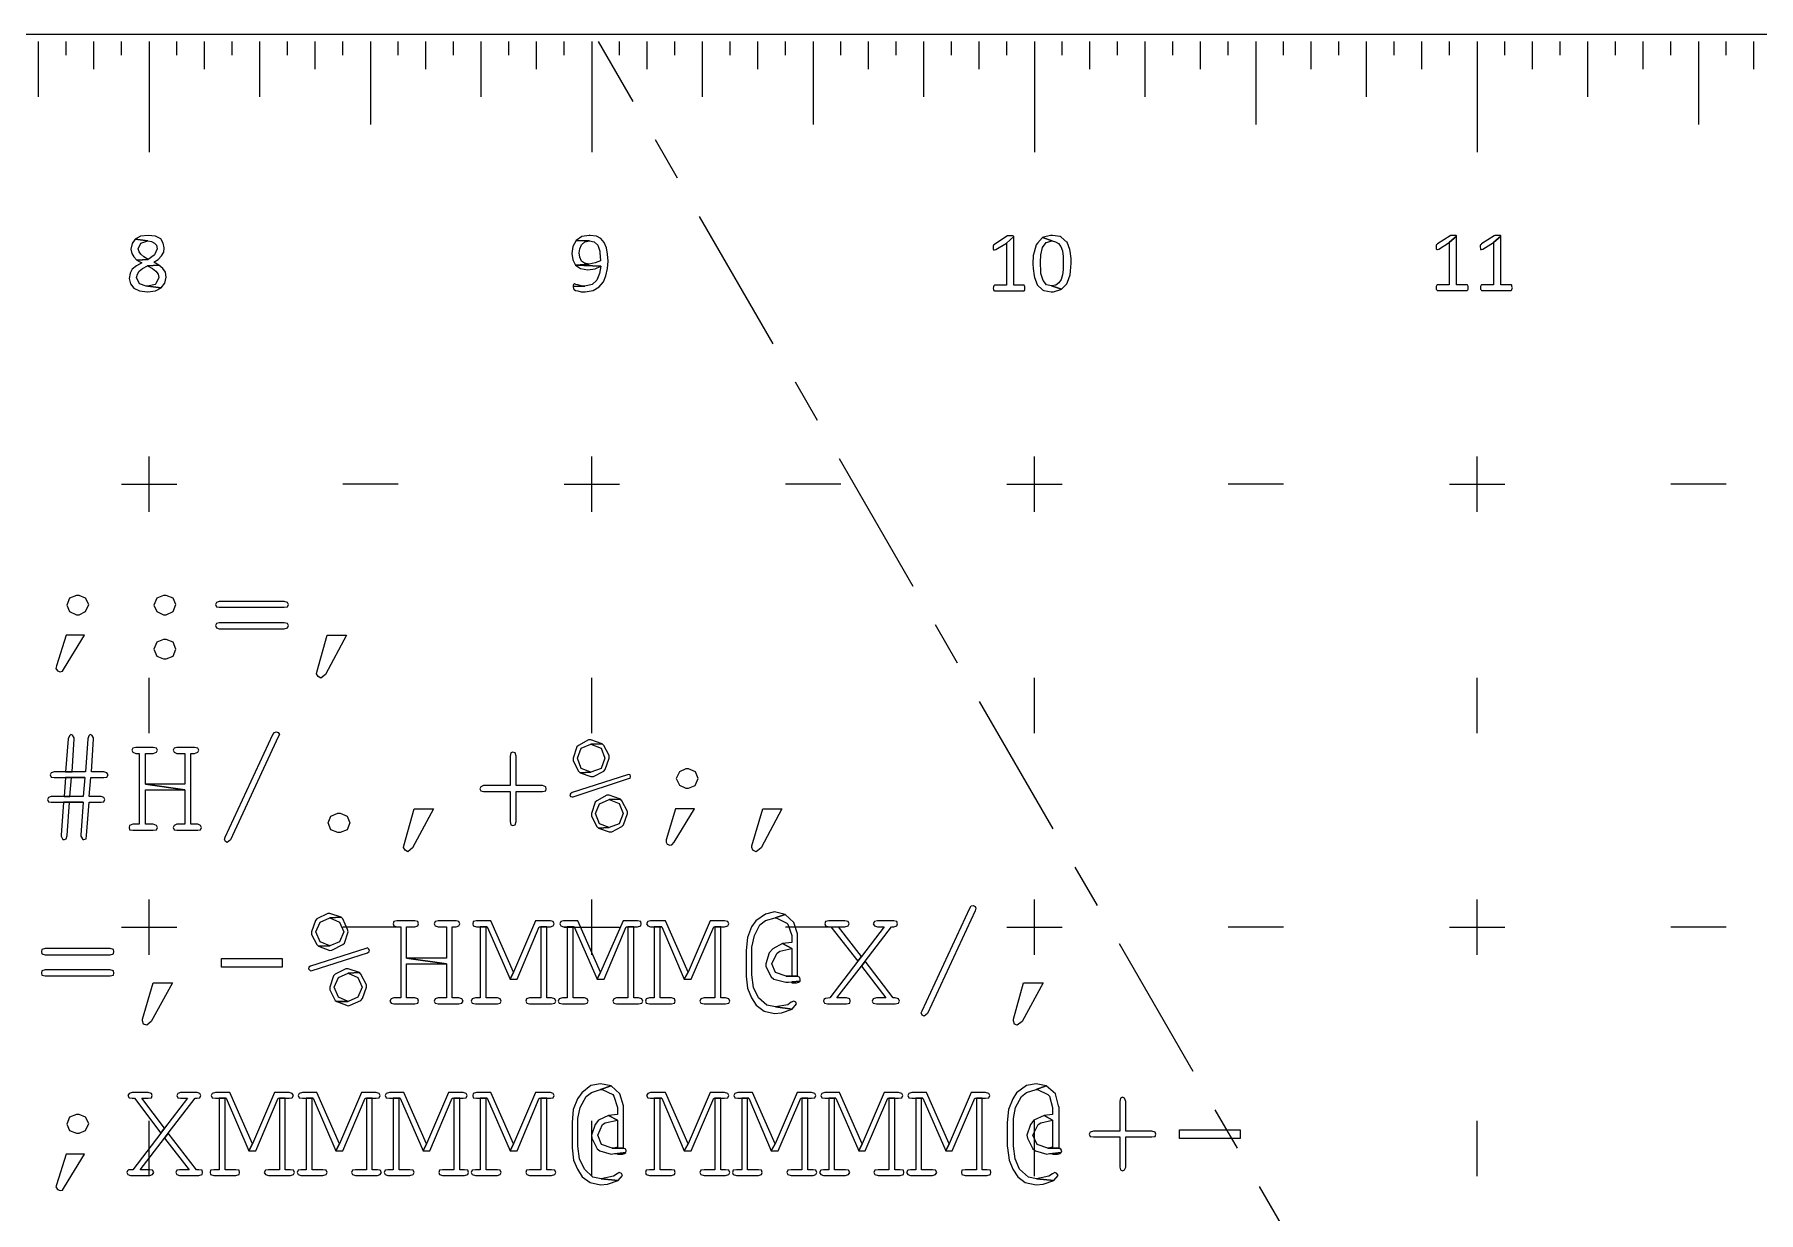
# Model space of a CAD drawing. Header units: inches. Extents: x -51 to 152, y -16 to 48.
# Drawn here: x -43.52 to -39.626, y -4.554 to -1.893 of the extents above; entities that cross this region are included whole.
import ezdxf

# ---------------------------------------------------------------- set-up
doc = ezdxf.new("R2010")
doc.units = ezdxf.units.IN
doc.header["$MEASUREMENT"] = 0
doc.linetypes.add('ACAD_ISO10W100', pattern=[18, 12, -3, 0, -3])
doc.layers.add('NOPLOT', color=40, linetype='Continuous', lineweight=5)

# ---------------------------------------------------------------- blocks, each defined once
blk = doc.blocks.new('inch')
at = {"color": 0}
for p, q in [((0.0625, -0.03125), (0.0625, 0)), ((0.125, -0.0625), (0.125, 0)), ((0.1875, -0.03125), (0.1875, 0))]:
    blk.add_line(p, q, dxfattribs=at)
blk = doc.blocks.new('inchinch')
at = {"color": 0}
for p, q in [((0.25, -0.125), (0.25, 0)), ((0.5, 0), (0.5, -0.1875)), ((0.75, -0.125), (0.75, 0)), ((1, 0), (1, -0.25))]:
    blk.add_line(p, q, dxfattribs=at)
for p in [(0, 0), (0.5, 0)]:
    blk.add_blockref('inch', p, dxfattribs=at)
at = {"color": 0, "xscale": -1}
for p in [(0.5, 0), (1, 0)]:
    blk.add_blockref('inch', p, dxfattribs=at)
blk = doc.blocks.new('PlusMinus')
at = {"color": 0}
for p, q in [((0, -0.0625), (0, 0.0625)), ((-0.0625, 0), (0.0625, 0)), ((0.5625, 0), (0.4375, 0)), ((0, -0.5625), (0, -0.4375))]:
    blk.add_line(p, q, dxfattribs=at)
blk = doc.blocks.new('logogog')
at = {"color": 1, "lineweight": 0}
for points in [[(0.5962, 3.6161), (0.5902, 3.6161), (0.5744, 3.6101), (0.5683, 3.5943), (0.5744, 3.5797), (0.5902, 3.5725), (0.5962, 3.5725), (0.6108, 3.5797), (0.6181, 3.5955), (0.6108, 3.6101)], [(0.7928, 3.6161), (0.7867, 3.6161), (0.7721, 3.6101), (0.7649, 3.5943), (0.7721, 3.5797), (0.7867, 3.5725), (0.7928, 3.5725), (0.8085, 3.5797), (0.8146, 3.5955), (0.8085, 3.6101)], [(1.0596, 3.6028), (0.9128, 3.6028), (0.9068, 3.6004), (0.9044, 3.5955), (0.9068, 3.5907), (0.9128, 3.5894), (1.0596, 3.5894), (1.0669, 3.5907), (1.0693, 3.5955), (1.0669, 3.6004)], [(1.0596, 3.5543), (0.9128, 3.5543), (0.9068, 3.553), (0.9044, 3.5482), (0.9068, 3.5433), (0.9128, 3.5409), (1.0596, 3.5409), (1.0669, 3.5433), (1.0693, 3.5482), (1.0669, 3.553)], [(0.6084, 3.5264), (0.5671, 3.5264), (0.5453, 3.4572), (0.5441, 3.4512), (0.5477, 3.4463), (0.5538, 3.4439), (0.5586, 3.4451), (0.5635, 3.4524)], [(0.7928, 3.5167), (0.7867, 3.5167), (0.7721, 3.5106), (0.7649, 3.4948), (0.7721, 3.4791), (0.7867, 3.473), (0.7928, 3.473), (0.8085, 3.4791), (0.8146, 3.4948), (0.8085, 3.5106)], [(1.1567, 3.5264), (1.2003, 3.5264), (1.153, 3.4378), (1.1421, 3.4293), (1.1421, 3.4293), (1.1361, 3.433), (1.1361, 3.433), (1.1324, 3.439), (1.1324, 3.439), (1.1336, 3.4427), (1.1336, 3.4427), (1.1567, 3.5264)], [(0.6217, 3.3019), (0.6181, 3.2995), (0.6157, 3.2922), (0.6108, 3.2182), (0.5805, 3.2182), (0.5659, 3.2182), (0.5404, 3.2182), (0.5332, 3.2158), (0.5307, 3.211), (0.5332, 3.2061), (0.5404, 3.2049), (0.5659, 3.2049), (0.6096, 3.2049), (0.6059, 3.1624), (0.5756, 3.1624), (0.5623, 3.1624), (0.5332, 3.1624), (0.5271, 3.16), (0.5247, 3.1552), (0.5271, 3.1503), (0.5332, 3.1491), (0.5611, 3.1491), (0.6059, 3.1491), (0.5999, 3.0751), (0.5999, 3.0727), (0.6047, 3.0654), (0.6072, 3.0654), (0.612, 3.0666), (0.6132, 3.0739), (0.6193, 3.1491), (0.646, 3.1491), (0.652, 3.1503), (0.6545, 3.1552), (0.652, 3.16), (0.646, 3.1624), (0.6193, 3.1624), (0.6229, 3.2049), (0.652, 3.2049), (0.6593, 3.2061), (0.6617, 3.211), (0.6593, 3.2158), (0.652, 3.2182), (0.6241, 3.2182), (0.629, 3.2922), (0.629, 3.2947), (0.6254, 3.3007)], [(0.578, 3.3019), (0.5744, 3.2995), (0.572, 3.2922), (0.5659, 3.2182), (0.5805, 3.2182), (0.5853, 3.2922), (0.5853, 3.2947), (0.5817, 3.3007)], [(0.7636, 3.2728), (0.7248, 3.2728), (0.7175, 3.2716), (0.7151, 3.2668), (0.7175, 3.2619), (0.7248, 3.2595), (0.7321, 3.2595), (0.7321, 3.0994), (0.7175, 3.0994), (0.7103, 3.0969), (0.7091, 3.0921), (0.7103, 3.0872), (0.7175, 3.086), (0.7636, 3.086), (0.7709, 3.0872), (0.7733, 3.0921), (0.7709, 3.0969), (0.7636, 3.0994), (0.7467, 3.0994), (0.7467, 3.177), (0.8352, 3.177), (0.7467, 3.1903), (0.7467, 3.2595), (0.7636, 3.2595), (0.7709, 3.2619), (0.7733, 3.2668), (0.7709, 3.2716)], [(0.857, 3.2728), (0.817, 3.2728), (0.811, 3.2716), (0.8085, 3.2668), (0.811, 3.2619), (0.817, 3.2595), (0.8352, 3.2595), (0.8352, 3.1903), (0.7467, 3.1903), (0.8352, 3.177), (0.8352, 3.0994), (0.817, 3.0994), (0.811, 3.0969), (0.8085, 3.0921), (0.811, 3.0872), (0.817, 3.086), (0.8643, 3.086), (0.8704, 3.0872), (0.8728, 3.0921), (0.8704, 3.0969), (0.8643, 3.0994), (0.8486, 3.0994), (0.8486, 3.2595), (0.857, 3.2595), (0.8643, 3.2619), (0.8668, 3.2668), (0.8643, 3.2716)], [(1.0463, 3.2971), (0.9383, 3.0642), (0.931, 3.0581), (0.931, 3.0581), (0.9274, 3.0605), (0.9274, 3.0605), (0.925, 3.0654), (0.925, 3.0654), (0.9262, 3.0703), (0.9262, 3.0703), (1.0342, 3.3019), (1.0378, 3.3068), (1.0378, 3.3068), (1.0414, 3.308), (1.0414, 3.308), (1.0463, 3.3068), (1.0463, 3.3068), (1.0487, 3.3019), (1.0487, 3.3019), (1.0463, 3.2971), (1.0463, 3.2971), (1.0463, 3.2971)], [(1.7523, 3.2898), (1.7474, 3.2898), (1.7244, 3.2777), (1.7207, 3.274), (1.7123, 3.2486), (1.7123, 3.2425), (1.7244, 3.2195), (1.728, 3.2158), (1.7523, 3.217), (1.7305, 3.2255), (1.722, 3.2486), (1.7305, 3.2716), (1.7523, 3.2801), (1.7778, 3.2813)], [(1.7778, 3.2813), (1.7523, 3.2801), (1.7753, 3.2716), (1.7838, 3.2486), (1.7753, 3.2255), (1.7523, 3.217), (1.728, 3.2158), (1.7523, 3.2073), (1.7584, 3.2073), (1.7814, 3.2195), (1.785, 3.2231), (1.7935, 3.2486), (1.7935, 3.2546), (1.7814, 3.2777)], [(1.5764, 3.2619), (1.5715, 3.2607), (1.5703, 3.2534), (1.5703, 3.1867), (1.5097, 3.1867), (1.5036, 3.1843), (1.5012, 3.1794), (1.5036, 3.1746), (1.5097, 3.1734), (1.5703, 3.1734), (1.5703, 3.1054), (1.5715, 3.0982), (1.5764, 3.0969), (1.5812, 3.0982), (1.5837, 3.1054), (1.5837, 3.1734), (1.6431, 3.1734), (1.6504, 3.1746), (1.6516, 3.1794), (1.6504, 3.1843), (1.6431, 3.1867), (1.5837, 3.1867), (1.5837, 3.2534), (1.5812, 3.2607)], [(0.5659, 3.2049), (0.5623, 3.1624), (0.5756, 3.1624), (0.5793, 3.2049), (0.6096, 3.2049)], [(1.8372, 3.2122), (1.8348, 3.211), (1.7098, 3.1709), (1.7062, 3.1685), (1.705, 3.1661), (1.7062, 3.1624), (1.7098, 3.1612), (1.7123, 3.1612), (1.8372, 3.2025), (1.8408, 3.2037), (1.8421, 3.2073), (1.8408, 3.211)], [(1.9731, 3.2243), (1.967, 3.2243), (1.9524, 3.2182), (1.9452, 3.2025), (1.9524, 3.1879), (1.967, 3.1806), (1.9731, 3.1806), (1.9876, 3.1867), (1.9949, 3.2025), (1.9888, 3.2182)], [(1.7935, 3.1649), (1.7887, 3.1649), (1.7656, 3.1527), (1.762, 3.1491), (1.7535, 3.1236), (1.7535, 3.1176), (1.7656, 3.0945), (1.7693, 3.0909), (1.7935, 3.0921), (1.7717, 3.1006), (1.7632, 3.1236), (1.7717, 3.1455), (1.7935, 3.1552), (1.819, 3.1564)], [(1.819, 3.1564), (1.7935, 3.1552), (1.8166, 3.1467), (1.8251, 3.1236), (1.8166, 3.1006), (1.7935, 3.0921), (1.7693, 3.0909), (1.7935, 3.0824), (1.7996, 3.0824), (1.8226, 3.0945), (1.8263, 3.0982), (1.8348, 3.1236), (1.8348, 3.1285), (1.8226, 3.1527)], [(0.5611, 3.1491), (0.5562, 3.0751), (0.5562, 3.0727), (0.5598, 3.0654), (0.5635, 3.0654), (0.5671, 3.0666), (0.5696, 3.0739), (0.5744, 3.1491), (0.6059, 3.1491)], [(1.1809, 3.1248), (1.1858, 3.1248), (1.2016, 3.1176), (1.2016, 3.1176), (1.2076, 3.103), (1.2076, 3.103), (1.2016, 3.0872), (1.2016, 3.0872), (1.1858, 3.0812), (1.1858, 3.0812), (1.1809, 3.0812), (1.1652, 3.0872), (1.1652, 3.0872), (1.1591, 3.103), (1.1591, 3.103), (1.1652, 3.1176), (1.1652, 3.1176), (1.1809, 3.1248), (1.1809, 3.1248), (1.1809, 3.1248)], [(1.3532, 3.1345), (1.3969, 3.1345), (1.3496, 3.046), (1.3386, 3.0375), (1.3386, 3.0375), (1.3326, 3.0411), (1.3326, 3.0411), (1.3289, 3.0472), (1.3289, 3.0472), (1.3301, 3.0508), (1.3301, 3.0508), (1.3532, 3.1345)], [(1.9864, 3.1345), (1.9439, 3.1345), (1.9221, 3.0642), (1.9221, 3.0593), (1.9245, 3.0545), (1.9306, 3.0521), (1.9355, 3.0533), (1.9403, 3.0593)], [(2.1405, 3.1345), (2.1841, 3.1345), (2.1368, 3.046), (2.1259, 3.0375), (2.1259, 3.0375), (2.1186, 3.0411), (2.1186, 3.0411), (2.1162, 3.0472), (2.1162, 3.0472), (2.1162, 3.0508), (2.1162, 3.0508), (2.1405, 3.1345)], [(1.1627, 2.898), (1.1579, 2.898), (1.1336, 2.8859), (1.13, 2.8822), (1.1215, 2.8568), (1.1215, 2.8507), (1.1336, 2.8276), (1.1373, 2.824), (1.1627, 2.8252), (1.1409, 2.8337), (1.1312, 2.8568), (1.1409, 2.8786), (1.1627, 2.8883), (1.1882, 2.8895)], [(1.1882, 2.8895), (1.1627, 2.8883), (1.1846, 2.8786), (1.1943, 2.8568), (1.1846, 2.8337), (1.1627, 2.8252), (1.1373, 2.824), (1.1627, 2.8143), (1.1676, 2.8155), (1.1919, 2.8276), (1.1955, 2.8313), (1.204, 2.8568), (1.2028, 2.8616), (1.1919, 2.8859)], [(2.1672, 2.9016), (2.1465, 2.8968), (2.1247, 2.881), (2.115, 2.8677), (2.1065, 2.8434), (2.1029, 2.8143), (2.1029, 2.7597), (2.1029, 2.7561), (2.1065, 2.7294), (2.115, 2.7075), (2.1259, 2.6906), (2.1441, 2.6772), (2.1672, 2.6724), (2.1829, 2.6736), (2.2072, 2.6821), (2.1696, 2.6869), (2.1502, 2.6906), (2.1308, 2.7075), (2.1198, 2.7306), (2.1162, 2.7597), (2.1162, 2.8131), (2.1162, 2.8216), (2.1223, 2.8483), (2.1344, 2.8725), (2.1465, 2.8822), (2.1684, 2.8883), (2.1914, 2.8956)], [(2.1914, 2.8956), (2.1684, 2.8883), (2.1708, 2.8883), (2.1951, 2.8762), (2.1975, 2.8737), (2.206, 2.8483), (2.206, 2.8325), (2.1853, 2.8301), (2.206, 2.8191), (2.206, 2.7573), (2.1999, 2.7561), (2.1938, 2.7561), (2.2193, 2.7561), (2.2193, 2.8483), (2.2193, 2.8519), (2.2108, 2.8774)], [(2.6208, 2.9041), (2.5129, 2.6724), (2.5056, 2.6663), (2.5056, 2.6663), (2.5007, 2.6687), (2.5007, 2.6687), (2.4983, 2.6736), (2.4983, 2.6736), (2.5007, 2.6784), (2.5007, 2.6784), (2.6087, 2.9101), (2.6111, 2.915), (2.6111, 2.915), (2.616, 2.9162), (2.616, 2.9162), (2.6208, 2.9138), (2.6208, 2.9138), (2.622, 2.9101), (2.622, 2.9101), (2.6208, 2.9041), (2.6208, 2.9041), (2.6208, 2.9041)], [(1.3544, 2.881), (1.3144, 2.881), (1.3071, 2.8798), (1.3059, 2.8749), (1.3071, 2.8701), (1.3144, 2.8677), (1.3229, 2.8677), (1.3229, 2.7075), (1.3071, 2.7075), (1.301, 2.7051), (1.2986, 2.7003), (1.301, 2.6954), (1.3071, 2.6942), (1.3544, 2.6942), (1.3617, 2.6954), (1.3629, 2.7003), (1.3617, 2.7051), (1.3544, 2.7075), (1.3362, 2.7075), (1.3362, 2.784), (1.426, 2.784), (1.3362, 2.7973), (1.3362, 2.8677), (1.3544, 2.8677), (1.3617, 2.8701), (1.3629, 2.8749), (1.3617, 2.8798)], [(1.4478, 2.881), (1.4078, 2.881), (1.4005, 2.8798), (1.3981, 2.8749), (1.4005, 2.8701), (1.4078, 2.8677), (1.426, 2.8677), (1.426, 2.7973), (1.3362, 2.7973), (1.426, 2.784), (1.426, 2.7075), (1.4078, 2.7075), (1.4005, 2.7051), (1.3981, 2.7003), (1.4005, 2.6954), (1.4078, 2.6942), (1.4539, 2.6942), (1.4612, 2.6954), (1.4636, 2.7003), (1.4612, 2.7051), (1.4539, 2.7075), (1.4393, 2.7075), (1.4393, 2.8677), (1.4478, 2.8677), (1.4539, 2.8701), (1.4563, 2.8749), (1.4539, 2.8798)], [(1.5024, 2.8677), (1.5024, 2.7075), (1.4915, 2.7075), (1.4842, 2.7051), (1.4818, 2.7003), (1.4842, 2.6954), (1.4915, 2.6942), (1.5412, 2.6942), (1.5473, 2.6954), (1.5497, 2.7003), (1.5473, 2.7051), (1.5412, 2.7075), (1.5157, 2.7075), (1.5157, 2.8677), (1.5182, 2.8677)], [(1.5267, 2.881), (1.4939, 2.881), (1.4866, 2.8798), (1.4854, 2.8749), (1.4866, 2.8701), (1.4939, 2.8677), (1.5024, 2.8677), (1.5182, 2.8677), (1.5703, 2.75), (1.5776, 2.7658)], [(1.6613, 2.881), (1.6273, 2.881), (1.5776, 2.7658), (1.5703, 2.75), (1.5861, 2.75), (1.6358, 2.8677), (1.6395, 2.8677), (1.6528, 2.8677), (1.6613, 2.8677), (1.6674, 2.8701), (1.6698, 2.8749), (1.6674, 2.8798)], [(1.6528, 2.8677), (1.6395, 2.8677), (1.6395, 2.7075), (1.614, 2.7075), (1.6067, 2.7051), (1.6055, 2.7003), (1.6079, 2.6954), (1.614, 2.6942), (1.6637, 2.6942), (1.671, 2.6954), (1.6734, 2.7003), (1.671, 2.7051), (1.6637, 2.7075), (1.6528, 2.7075)], [(1.6989, 2.8677), (1.6989, 2.7075), (1.688, 2.7075), (1.6807, 2.7051), (1.6783, 2.7003), (1.6807, 2.6954), (1.688, 2.6942), (1.7377, 2.6942), (1.7438, 2.6954), (1.7462, 2.7003), (1.7438, 2.7051), (1.7377, 2.7075), (1.7123, 2.7075), (1.7123, 2.8677), (1.7147, 2.8677)], [(1.7232, 2.881), (1.6904, 2.881), (1.6844, 2.8798), (1.6819, 2.8749), (1.6844, 2.8701), (1.6904, 2.8677), (1.6989, 2.8677), (1.7147, 2.8677), (1.7668, 2.75), (1.7741, 2.7658)], [(1.8578, 2.881), (1.8251, 2.881), (1.7741, 2.7658), (1.7668, 2.75), (1.7826, 2.75), (1.8323, 2.8677), (1.836, 2.8677), (1.8493, 2.8677), (1.8578, 2.8677), (1.8651, 2.8701), (1.8663, 2.8749), (1.8651, 2.8798)], [(1.8493, 2.8677), (1.836, 2.8677), (1.836, 2.7075), (1.8105, 2.7075), (1.8044, 2.7051), (1.802, 2.7003), (1.8044, 2.6954), (1.8105, 2.6942), (1.8602, 2.6942), (1.8675, 2.6954), (1.87, 2.7003), (1.8675, 2.7051), (1.8602, 2.7075), (1.8493, 2.7075)], [(1.8954, 2.8677), (1.8954, 2.7075), (1.8845, 2.7075), (1.8772, 2.7051), (1.876, 2.7003), (1.8772, 2.6954), (1.8845, 2.6942), (1.9342, 2.6942), (1.9415, 2.6954), (1.9427, 2.7003), (1.9415, 2.7051), (1.9342, 2.7075), (1.9088, 2.7075), (1.9088, 2.8677), (1.9124, 2.8677)], [(1.9209, 2.881), (1.8869, 2.881), (1.8809, 2.8798), (1.8784, 2.8749), (1.8809, 2.8701), (1.8869, 2.8677), (1.8954, 2.8677), (1.9124, 2.8677), (1.9634, 2.75), (1.9718, 2.7658)], [(2.0543, 2.881), (2.0216, 2.881), (1.9718, 2.7658), (1.9634, 2.75), (1.9791, 2.75), (2.0301, 2.8677), (2.0325, 2.8677), (2.0458, 2.8677), (2.0543, 2.8677), (2.0616, 2.8701), (2.064, 2.8749), (2.0616, 2.8798)], [(2.0458, 2.8677), (2.0325, 2.8677), (2.0325, 2.7075), (2.0082, 2.7075), (2.001, 2.7051), (1.9985, 2.7003), (2.001, 2.6954), (2.0082, 2.6942), (2.0568, 2.6942), (2.064, 2.6954), (2.0665, 2.7003), (2.064, 2.7051), (2.0568, 2.7075), (2.0458, 2.7075)], [(2.4365, 2.881), (2.4001, 2.881), (2.3928, 2.8798), (2.3904, 2.8749), (2.3928, 2.8701), (2.4001, 2.8677), (2.4146, 2.8677), (2.3637, 2.801), (2.3552, 2.79), (2.2921, 2.7075), (2.2824, 2.7063), (2.2788, 2.7039), (2.2775, 2.7003), (2.28, 2.6954), (2.2872, 2.6942), (2.3297, 2.6942), (2.337, 2.6954), (2.3382, 2.7003), (2.337, 2.7051), (2.3297, 2.7075), (2.3079, 2.7075), (2.3637, 2.7791), (2.3722, 2.79), (2.4316, 2.8677), (2.4365, 2.8677), (2.4437, 2.8701), (2.4449, 2.8749), (2.4437, 2.8798)], [(2.3261, 2.881), (2.2897, 2.881), (2.2824, 2.8798), (2.2812, 2.8749), (2.2824, 2.8701), (2.2897, 2.8677), (2.2945, 2.8677), (2.3552, 2.79), (2.3637, 2.801), (2.3115, 2.8677), (2.3261, 2.8677), (2.3333, 2.8701), (2.3358, 2.8749), (2.3333, 2.8798)], [(0.6666, 2.8191), (0.5198, 2.8191), (0.5125, 2.8167), (0.5113, 2.8119), (0.5125, 2.807), (0.5198, 2.8046), (0.6666, 2.8046), (0.6739, 2.807), (0.6751, 2.8119), (0.6739, 2.8167)], [(1.2477, 2.8204), (1.244, 2.8191), (1.1191, 2.7791), (1.1154, 2.7767), (1.1142, 2.7731), (1.1166, 2.7706), (1.1191, 2.7682), (1.1227, 2.7694), (1.2477, 2.8094), (1.2513, 2.8119), (1.2525, 2.8155), (1.2501, 2.8179)], [(2.1853, 2.8301), (2.1635, 2.8179), (2.155, 2.8094), (2.1477, 2.784), (2.1477, 2.7779), (2.1599, 2.7549), (2.1659, 2.75), (2.1926, 2.7427), (2.1987, 2.7427), (2.206, 2.7439), (2.2254, 2.7452), (2.2254, 2.7488), (2.2242, 2.7536), (2.2193, 2.7561), (2.1938, 2.7561), (2.1696, 2.7646), (2.1611, 2.784), (2.1611, 2.7852), (2.1732, 2.8082), (2.1793, 2.8131), (2.206, 2.8191)], [(0.6666, 2.7706), (0.5198, 2.7706), (0.5125, 2.7682), (0.5113, 2.7633), (0.5125, 2.7585), (0.5198, 2.7573), (0.6666, 2.7573), (0.6739, 2.7585), (0.6751, 2.7633), (0.6739, 2.7682)], [(1.0548, 2.7961), (1.0548, 2.7767), (0.9177, 2.7767), (0.9177, 2.7961), (1.0548, 2.7961)], [(1.204, 2.7731), (1.1991, 2.7731), (1.1749, 2.7609), (1.1712, 2.7573), (1.1627, 2.7318), (1.1627, 2.7257), (1.1749, 2.7015), (1.1785, 2.6991), (1.204, 2.6991), (1.1821, 2.7088), (1.1724, 2.7318), (1.1821, 2.7536), (1.204, 2.7633), (1.2295, 2.7646)], [(2.3722, 2.79), (2.3637, 2.7791), (2.4183, 2.7075), (2.3976, 2.7075), (2.3904, 2.7051), (2.3879, 2.7003), (2.3904, 2.6954), (2.3976, 2.6942), (2.4401, 2.6942), (2.4474, 2.6954), (2.4498, 2.7003), (2.4474, 2.7051), (2.4401, 2.7075), (2.4352, 2.7075)], [(0.7636, 2.7415), (0.8073, 2.7415), (0.7588, 2.6542), (0.7491, 2.6457), (0.7491, 2.6457), (0.7418, 2.6481), (0.7418, 2.6481), (0.7394, 2.6554), (0.7394, 2.6554), (0.7394, 2.659), (0.7394, 2.659), (0.7636, 2.7415)], [(1.2295, 2.7646), (1.204, 2.7633), (1.2258, 2.7536), (1.2355, 2.7318), (1.2258, 2.7088), (1.204, 2.6991), (1.1785, 2.6991), (1.204, 2.6894), (1.2088, 2.6906), (1.2331, 2.7015), (1.2367, 2.7063), (1.2452, 2.7318), (1.2452, 2.7367), (1.2331, 2.7609)], [(2.2254, 2.7452), (2.206, 2.7439), (2.206, 2.7415), (2.2169, 2.7415), (2.2217, 2.7427)], [(2.73, 2.7415), (2.7737, 2.7415), (2.7264, 2.6542), (2.7155, 2.6457), (2.7155, 2.6457), (2.7094, 2.6481), (2.7094, 2.6481), (2.707, 2.6554), (2.707, 2.6554), (2.707, 2.659), (2.707, 2.659), (2.73, 2.7415)], [(2.2108, 2.7003), (2.2048, 2.6978), (2.1975, 2.6918), (2.1696, 2.6869), (2.2072, 2.6821), (2.2169, 2.6942), (2.2157, 2.6978)], [(0.8631, 2.494), (0.8255, 2.494), (0.8194, 2.4916), (0.817, 2.4868), (0.8194, 2.4819), (0.8255, 2.4807), (0.8413, 2.4807), (0.7891, 2.4128), (0.7806, 2.4019), (0.7175, 2.3194), (0.7078, 2.3194), (0.7054, 2.3169), (0.7042, 2.3133), (0.7066, 2.3085), (0.7127, 2.306), (0.7564, 2.306), (0.7624, 2.3085), (0.7649, 2.3133), (0.7624, 2.3182), (0.7564, 2.3194), (0.7345, 2.3194), (0.7891, 2.3909), (0.7976, 2.4019), (0.8583, 2.4807), (0.8631, 2.4807), (0.8692, 2.4819), (0.8716, 2.4868), (0.8692, 2.4916)], [(0.7527, 2.494), (0.7163, 2.494), (0.7091, 2.4916), (0.7066, 2.4868), (0.7091, 2.4819), (0.7163, 2.4807), (0.7212, 2.4807), (0.7806, 2.4019), (0.7891, 2.4128), (0.7382, 2.4807), (0.7527, 2.4807), (0.76, 2.4819), (0.7612, 2.4868), (0.76, 2.4916)], [(0.9371, 2.494), (0.9044, 2.494), (0.8971, 2.4916), (0.8947, 2.4868), (0.8971, 2.4819), (0.9044, 2.4807), (0.9128, 2.4807), (0.9286, 2.4807), (0.9796, 2.3618), (0.9881, 2.3776)], [(1.0705, 2.494), (1.0378, 2.494), (0.9881, 2.3776), (0.9796, 2.3618), (0.9953, 2.3618), (1.0463, 2.4807), (1.0487, 2.4807), (1.0621, 2.4807), (1.0705, 2.4807), (1.0778, 2.4819), (1.0803, 2.4868), (1.0778, 2.4916)], [(1.1336, 2.494), (1.1009, 2.494), (1.0936, 2.4916), (1.0912, 2.4868), (1.0936, 2.4819), (1.1009, 2.4807), (1.1094, 2.4807), (1.1251, 2.4807), (1.1761, 2.3618), (1.1846, 2.3776)], [(1.2671, 2.494), (1.2343, 2.494), (1.1846, 2.3776), (1.1761, 2.3618), (1.1919, 2.3618), (1.2428, 2.4807), (1.2452, 2.4807), (1.2586, 2.4807), (1.2671, 2.4807), (1.2743, 2.4819), (1.2768, 2.4868), (1.2743, 2.4916)], [(1.3301, 2.494), (1.2974, 2.494), (1.2901, 2.4916), (1.2877, 2.4868), (1.2901, 2.4819), (1.2974, 2.4807), (1.3059, 2.4807), (1.3217, 2.4807), (1.3738, 2.3618), (1.3811, 2.3776)], [(1.4636, 2.494), (1.4308, 2.494), (1.3811, 2.3776), (1.3738, 2.3618), (1.3884, 2.3618), (1.4393, 2.4807), (1.443, 2.4807), (1.4563, 2.4807), (1.4636, 2.4807), (1.4709, 2.4819), (1.4733, 2.4868), (1.4709, 2.4916)], [(1.5267, 2.494), (1.4939, 2.494), (1.4866, 2.4916), (1.4854, 2.4868), (1.4866, 2.4819), (1.4939, 2.4807), (1.5024, 2.4807), (1.5182, 2.4807), (1.5703, 2.3618), (1.5776, 2.3776)], [(1.6613, 2.494), (1.6273, 2.494), (1.5776, 2.3776), (1.5703, 2.3618), (1.5861, 2.3618), (1.6358, 2.4807), (1.6395, 2.4807), (1.6528, 2.4807), (1.6613, 2.4807), (1.6674, 2.4819), (1.6698, 2.4868), (1.6674, 2.4916)], [(1.7741, 2.5135), (1.7523, 2.5098), (1.7317, 2.4928), (1.722, 2.4795), (1.7123, 2.4552), (1.7098, 2.4261), (1.7098, 2.3727), (1.7098, 2.3691), (1.7135, 2.3412), (1.722, 2.3206), (1.7329, 2.3036), (1.7511, 2.2903), (1.7741, 2.2854), (1.7899, 2.2866), (1.8142, 2.2951), (1.7753, 2.2987), (1.7571, 2.3024), (1.7377, 2.3206), (1.7268, 2.3436), (1.7232, 2.3727), (1.7232, 2.4249), (1.7232, 2.4346), (1.728, 2.4601), (1.7414, 2.4843), (1.7535, 2.494), (1.7741, 2.5001), (1.7984, 2.5086)], [(1.7984, 2.5086), (1.7741, 2.5001), (1.7778, 2.5001), (1.802, 2.4892), (1.8044, 2.4856), (1.8129, 2.4601), (1.8129, 2.4443), (1.7923, 2.4419), (1.8129, 2.431), (1.8129, 2.3703), (1.8069, 2.3691), (1.8008, 2.3679), (1.8263, 2.3679), (1.8263, 2.4601), (1.8263, 2.4637), (1.8178, 2.4904)], [(1.9209, 2.494), (1.8869, 2.494), (1.8809, 2.4916), (1.8784, 2.4868), (1.8809, 2.4819), (1.8869, 2.4807), (1.8954, 2.4807), (1.9124, 2.4807), (1.9634, 2.3618), (1.9718, 2.3776)], [(2.0543, 2.494), (2.0216, 2.494), (1.9718, 2.3776), (1.9634, 2.3618), (1.9791, 2.3618), (2.0301, 2.4807), (2.0325, 2.4807), (2.0458, 2.4807), (2.0543, 2.4807), (2.0616, 2.4819), (2.064, 2.4868), (2.0616, 2.4916)], [(2.1174, 2.494), (2.0847, 2.494), (2.0774, 2.4916), (2.075, 2.4868), (2.0774, 2.4819), (2.0847, 2.4807), (2.0932, 2.4807), (2.1089, 2.4807), (2.1599, 2.3618), (2.1684, 2.3776)], [(2.2509, 2.494), (2.2181, 2.494), (2.1684, 2.3776), (2.1599, 2.3618), (2.1756, 2.3618), (2.2266, 2.4807), (2.229, 2.4807), (2.2424, 2.4807), (2.2509, 2.4807), (2.2581, 2.4819), (2.2606, 2.4868), (2.2581, 2.4916)], [(2.3139, 2.494), (2.2812, 2.494), (2.2739, 2.4916), (2.2715, 2.4868), (2.2739, 2.4819), (2.2812, 2.4807), (2.2897, 2.4807), (2.3054, 2.4807), (2.3576, 2.3618), (2.3649, 2.3776)], [(2.4474, 2.494), (2.4146, 2.494), (2.3649, 2.3776), (2.3576, 2.3618), (2.3722, 2.3618), (2.4231, 2.4807), (2.4255, 2.4807), (2.4389, 2.4807), (2.4474, 2.4807), (2.4546, 2.4819), (2.4571, 2.4868), (2.4546, 2.4916)], [(2.5104, 2.494), (2.4777, 2.494), (2.4704, 2.4916), (2.468, 2.4868), (2.4704, 2.4819), (2.4777, 2.4807), (2.4862, 2.4807), (2.502, 2.4807), (2.5541, 2.3618), (2.5614, 2.3776)], [(2.6439, 2.494), (2.6111, 2.494), (2.5614, 2.3776), (2.5541, 2.3618), (2.5687, 2.3618), (2.6196, 2.4807), (2.6233, 2.4807), (2.6366, 2.4807), (2.6439, 2.4807), (2.6512, 2.4819), (2.6536, 2.4868), (2.6512, 2.4916)], [(2.7579, 2.5135), (2.7361, 2.5098), (2.7142, 2.4928), (2.7057, 2.4795), (2.696, 2.4552), (2.6924, 2.4261), (2.6924, 2.3727), (2.6936, 2.3691), (2.6973, 2.3412), (2.7057, 2.3206), (2.7167, 2.3036), (2.7336, 2.2903), (2.7579, 2.2854), (2.7737, 2.2866), (2.7979, 2.2951), (2.7591, 2.2987), (2.7409, 2.3024), (2.7203, 2.3206), (2.7106, 2.3436), (2.707, 2.3727), (2.707, 2.4249), (2.707, 2.4346), (2.7118, 2.4601), (2.7252, 2.4843), (2.7361, 2.494), (2.7579, 2.5001), (2.781, 2.5086)], [(2.781, 2.5086), (2.7579, 2.5001), (2.7616, 2.5001), (2.7846, 2.4892), (2.7882, 2.4856), (2.7955, 2.4601), (2.7955, 2.4443), (2.7761, 2.4419), (2.7955, 2.431), (2.7955, 2.3703), (2.7895, 2.3691), (2.7846, 2.3679), (2.8101, 2.3679), (2.8101, 2.4601), (2.8089, 2.4637), (2.8016, 2.4904)], [(0.9128, 2.4807), (0.9128, 2.3194), (0.9007, 2.3194), (0.8934, 2.3182), (0.8922, 2.3133), (0.8934, 2.3085), (0.9007, 2.306), (0.9505, 2.306), (0.9577, 2.3085), (0.9589, 2.3133), (0.9577, 2.3182), (0.9505, 2.3194), (0.9262, 2.3194), (0.9262, 2.4807), (0.9286, 2.4807)], [(1.0621, 2.4807), (1.0487, 2.4807), (1.0487, 2.3194), (1.0245, 2.3194), (1.0172, 2.3182), (1.0147, 2.3133), (1.0172, 2.3085), (1.0245, 2.306), (1.0742, 2.306), (1.0803, 2.3085), (1.0827, 2.3133), (1.0803, 2.3182), (1.0742, 2.3194), (1.0621, 2.3194)], [(1.1094, 2.4807), (1.1094, 2.3194), (1.0972, 2.3194), (1.0912, 2.3182), (1.0887, 2.3133), (1.0912, 2.3085), (1.0972, 2.306), (1.147, 2.306), (1.1542, 2.3085), (1.1567, 2.3133), (1.1542, 2.3182), (1.147, 2.3194), (1.1227, 2.3194), (1.1227, 2.4807), (1.1251, 2.4807)], [(1.2586, 2.4807), (1.2452, 2.4807), (1.2452, 2.3194), (1.221, 2.3194), (1.2137, 2.3182), (1.2113, 2.3133), (1.2137, 2.3085), (1.221, 2.306), (1.2707, 2.306), (1.2768, 2.3085), (1.2792, 2.3133), (1.2768, 2.3182), (1.2707, 2.3194), (1.2586, 2.3194)], [(1.3059, 2.4807), (1.3059, 2.3194), (1.2937, 2.3194), (1.2877, 2.3182), (1.2853, 2.3133), (1.2877, 2.3085), (1.2937, 2.306), (1.3435, 2.306), (1.3508, 2.3085), (1.3532, 2.3133), (1.3508, 2.3182), (1.3435, 2.3194), (1.3192, 2.3194), (1.3192, 2.4807), (1.3217, 2.4807)], [(1.4563, 2.4807), (1.443, 2.4807), (1.443, 2.3194), (1.4175, 2.3194), (1.4102, 2.3182), (1.409, 2.3133), (1.4102, 2.3085), (1.4175, 2.306), (1.4672, 2.306), (1.4745, 2.3085), (1.4757, 2.3133), (1.4745, 2.3182), (1.4672, 2.3194), (1.4563, 2.3194)], [(1.5024, 2.4807), (1.5024, 2.3194), (1.4915, 2.3194), (1.4842, 2.3182), (1.4818, 2.3133), (1.4842, 2.3085), (1.4915, 2.306), (1.5412, 2.306), (1.5473, 2.3085), (1.5497, 2.3133), (1.5473, 2.3182), (1.5412, 2.3194), (1.5157, 2.3194), (1.5157, 2.4807), (1.5182, 2.4807)], [(1.6528, 2.4807), (1.6395, 2.4807), (1.6395, 2.3194), (1.614, 2.3194), (1.6067, 2.3182), (1.6055, 2.3133), (1.6079, 2.3085), (1.614, 2.306), (1.6637, 2.306), (1.671, 2.3085), (1.6734, 2.3133), (1.671, 2.3182), (1.6637, 2.3194), (1.6528, 2.3194)], [(1.8954, 2.4807), (1.8954, 2.3194), (1.8845, 2.3194), (1.8772, 2.3182), (1.876, 2.3133), (1.8772, 2.3085), (1.8845, 2.306), (1.9342, 2.306), (1.9415, 2.3085), (1.9427, 2.3133), (1.9415, 2.3182), (1.9342, 2.3194), (1.9088, 2.3194), (1.9088, 2.4807), (1.9124, 2.4807)], [(2.0458, 2.4807), (2.0325, 2.4807), (2.0325, 2.3194), (2.0082, 2.3194), (2.001, 2.3182), (1.9985, 2.3133), (2.001, 2.3085), (2.0082, 2.306), (2.0568, 2.306), (2.064, 2.3085), (2.0665, 2.3133), (2.064, 2.3182), (2.0568, 2.3194), (2.0458, 2.3194)], [(2.0932, 2.4807), (2.0932, 2.3194), (2.081, 2.3194), (2.0737, 2.3182), (2.0725, 2.3133), (2.0737, 2.3085), (2.081, 2.306), (2.1308, 2.306), (2.138, 2.3085), (2.1393, 2.3133), (2.138, 2.3182), (2.1308, 2.3194), (2.1065, 2.3194), (2.1065, 2.4807), (2.1089, 2.4807)], [(2.2424, 2.4807), (2.229, 2.4807), (2.229, 2.3194), (2.2048, 2.3194), (2.1975, 2.3182), (2.1951, 2.3133), (2.1975, 2.3085), (2.2048, 2.306), (2.2545, 2.306), (2.2606, 2.3085), (2.263, 2.3133), (2.2606, 2.3182), (2.2545, 2.3194), (2.2424, 2.3194)], [(2.2897, 2.4807), (2.2897, 2.3194), (2.2775, 2.3194), (2.2715, 2.3182), (2.269, 2.3133), (2.2715, 2.3085), (2.2775, 2.306), (2.3273, 2.306), (2.3346, 2.3085), (2.337, 2.3133), (2.3346, 2.3182), (2.3273, 2.3194), (2.303, 2.3194), (2.303, 2.4807), (2.3054, 2.4807)], [(2.4389, 2.4807), (2.4255, 2.4807), (2.4255, 2.3194), (2.4013, 2.3194), (2.394, 2.3182), (2.3916, 2.3133), (2.394, 2.3085), (2.4013, 2.306), (2.451, 2.306), (2.4583, 2.3085), (2.4595, 2.3133), (2.4583, 2.3182), (2.451, 2.3194), (2.4389, 2.3194)], [(2.4862, 2.4807), (2.4862, 2.3194), (2.4741, 2.3194), (2.468, 2.3182), (2.4656, 2.3133), (2.468, 2.3085), (2.4741, 2.306), (2.5238, 2.306), (2.5311, 2.3085), (2.5335, 2.3133), (2.5311, 2.3182), (2.5238, 2.3194), (2.4995, 2.3194), (2.4995, 2.4807), (2.502, 2.4807)], [(2.6366, 2.4807), (2.6233, 2.4807), (2.6233, 2.3194), (2.5978, 2.3194), (2.5905, 2.3182), (2.5893, 2.3133), (2.5905, 2.3085), (2.5978, 2.306), (2.6475, 2.306), (2.6548, 2.3085), (2.656, 2.3133), (2.6548, 2.3182), (2.6475, 2.3194), (2.6366, 2.3194)], [(2.9532, 2.4831), (2.9484, 2.4807), (2.9471, 2.4734), (2.9471, 2.4067), (2.8877, 2.4067), (2.8804, 2.4043), (2.878, 2.3994), (2.8804, 2.3946), (2.8877, 2.3934), (2.9471, 2.3934), (2.9471, 2.3254), (2.9484, 2.3194), (2.9532, 2.3169), (2.9581, 2.3194), (2.9605, 2.3254), (2.9605, 2.3934), (3.0199, 2.3934), (3.0272, 2.3946), (3.0284, 2.3994), (3.0272, 2.4043), (3.0199, 2.4067), (2.9605, 2.4067), (2.9605, 2.4734), (2.9581, 2.4807)], [(0.5962, 2.4443), (0.5902, 2.4443), (0.5744, 2.4382), (0.5683, 2.4225), (0.5744, 2.4079), (0.5902, 2.4019), (0.5962, 2.4019), (0.6108, 2.4079), (0.6181, 2.4237), (0.6108, 2.4382)], [(1.7923, 2.4419), (1.7693, 2.431), (1.762, 2.4213), (1.7535, 2.397), (1.7547, 2.3909), (1.7668, 2.3667), (1.7729, 2.3618), (1.7984, 2.3545), (1.8057, 2.3558), (1.8129, 2.3558), (1.8311, 2.3582), (1.8323, 2.3618), (1.8311, 2.3655), (1.8263, 2.3679), (1.8008, 2.3679), (1.7765, 2.3764), (1.7681, 2.397), (1.7681, 2.397), (1.779, 2.4213), (1.785, 2.4249), (1.8129, 2.431)], [(2.7761, 2.4419), (2.7531, 2.431), (2.7458, 2.4213), (2.7373, 2.397), (2.7385, 2.3909), (2.7506, 2.3667), (2.7567, 2.3618), (2.7822, 2.3545), (2.7882, 2.3558), (2.7955, 2.3558), (2.8149, 2.3582), (2.8161, 2.3618), (2.8137, 2.3655), (2.8101, 2.3679), (2.7846, 2.3679), (2.7603, 2.3764), (2.7506, 2.397), (2.7506, 2.397), (2.7628, 2.4213), (2.7688, 2.4249), (2.7955, 2.431)], [(0.7976, 2.4019), (0.7891, 2.3909), (0.8449, 2.3194), (0.8231, 2.3194), (0.817, 2.3182), (0.8146, 2.3133), (0.817, 2.3085), (0.8231, 2.306), (0.8668, 2.306), (0.874, 2.3085), (0.8752, 2.3133), (0.874, 2.3182), (0.8668, 2.3194), (0.8619, 2.3194)], [(3.2189, 2.4091), (3.2189, 2.3897), (3.0818, 2.3897), (3.0818, 2.4091), (3.2189, 2.4091)], [(0.6084, 2.3545), (0.5671, 2.3545), (0.5453, 2.2854), (0.5441, 2.2805), (0.5477, 2.2745), (0.5538, 2.2721), (0.5586, 2.2733), (0.5635, 2.2805)], [(1.8311, 2.3582), (1.8129, 2.3558), (1.8129, 2.3545), (1.8239, 2.3545), (1.8287, 2.3558)], [(2.8149, 2.3582), (2.7955, 2.3558), (2.7955, 2.3545), (2.8064, 2.3545), (2.8125, 2.3558)], [(1.8166, 2.3133), (1.8117, 2.3097), (1.8032, 2.3048), (1.7753, 2.2987), (1.8142, 2.2951), (1.8239, 2.306), (1.8214, 2.3109)], [(2.8004, 2.3133), (2.7955, 2.3097), (2.787, 2.3048), (2.7591, 2.2987), (2.7979, 2.2951), (2.8076, 2.306), (2.8052, 2.3109)]]:
    blk.add_lwpolyline(points, close=True, dxfattribs=at)

msp = doc.modelspace()

# ---------------------------------------------------------------- linework, layer by layer
at = {"color": 1, "linetype": 'ACAD_ISO10W100', "ltscale": 0.0277}
msp.add_line((-36.7925, -11.3547), (-42.2461, -1.9088), dxfattribs=at)
at = {"color": 1, "lineweight": 0}
for points in [[(-43.2636, -2.3468), (-43.2636, -2.3468), (-43.2811, -2.3487), (-43.2928, -2.3555), (-43.2646, -2.3594), (-43.2558, -2.3604), (-43.249, -2.3642), (-43.2451, -2.3691), (-43.2432, -2.3769), (-43.249, -2.3905), (-43.25, -2.3915), (-43.2636, -2.4012), (-43.2889, -2.4031), (-43.2782, -2.4089), (-43.2898, -2.4157), (-43.2996, -2.4235), (-43.3044, -2.4323), (-43.3064, -2.4439), (-43.3034, -2.4566), (-43.2957, -2.4663), (-43.283, -2.4721), (-43.283, -2.4721), (-43.2655, -2.4741), (-43.2646, -2.4741), (-43.2471, -2.4721), (-43.2344, -2.4653), (-43.2646, -2.4614), (-43.2685, -2.4614), (-43.283, -2.4566), (-43.2898, -2.442), (-43.2879, -2.4342), (-43.284, -2.4274), (-43.2762, -2.4216), (-43.2655, -2.4157), (-43.2393, -2.4138), (-43.251, -2.407), (-43.2412, -2.4012), (-43.2335, -2.3934), (-43.2286, -2.3847), (-43.2276, -2.3749), (-43.2296, -2.3642), (-43.2354, -2.3545), (-43.2471, -2.3487)], [(-43.2928, -2.3555), (-43.2996, -2.3652), (-43.3025, -2.3778), (-43.3005, -2.3876), (-43.2957, -2.3953), (-43.2889, -2.4031), (-43.2636, -2.4012), (-43.2733, -2.3953), (-43.2801, -2.3895), (-43.284, -2.3837), (-43.2859, -2.3769), (-43.2801, -2.3642), (-43.2646, -2.3594)], [(-42.2966, -2.3584), (-42.3044, -2.372), (-42.3064, -2.3876), (-42.3044, -2.4021), (-42.2986, -2.4138), (-42.2675, -2.4119), (-42.2782, -2.4099), (-42.285, -2.4051), (-42.2889, -2.3963), (-42.2898, -2.3866), (-42.2889, -2.3769), (-42.285, -2.3681), (-42.2772, -2.3613), (-42.2665, -2.3594)], [(-42.2655, -2.3468), (-42.2675, -2.3468), (-42.284, -2.3497), (-42.2966, -2.3584), (-42.2665, -2.3594), (-42.2558, -2.3613), (-42.248, -2.3691), (-42.2432, -2.3827), (-42.2432, -2.3856), (-42.2422, -2.4041), (-42.2539, -2.4089), (-42.2675, -2.4119), (-42.2986, -2.4138), (-42.2412, -2.4167), (-42.2442, -2.4332), (-42.25, -2.4478), (-42.2607, -2.4575), (-42.2772, -2.4614), (-42.3034, -2.4624), (-42.3025, -2.4673), (-42.3015, -2.4692), (-42.2986, -2.4711), (-42.2927, -2.4721), (-42.2859, -2.4741), (-42.2782, -2.4741), (-42.2762, -2.4741), (-42.2587, -2.4711), (-42.2451, -2.4634), (-42.2354, -2.4517), (-42.2296, -2.4381), (-42.2257, -2.4216), (-42.2247, -2.4051), (-42.2257, -2.3895), (-42.2286, -2.3749), (-42.2335, -2.3633), (-42.2412, -2.3536), (-42.251, -2.3487)], [(-41.3161, -2.3477), (-41.319, -2.3477), (-41.3209, -2.3477), (-41.3229, -2.3477), (-41.3238, -2.3487), (-41.352, -2.3672), (-41.354, -2.3681), (-41.354, -2.3691), (-41.3549, -2.371), (-41.3549, -2.374), (-41.3549, -2.3778), (-41.354, -2.3798), (-41.352, -2.3798), (-41.3491, -2.3788), (-41.3248, -2.3642), (-41.3083, -2.3497), (-41.3093, -2.3487), (-41.3102, -2.3477), (-41.3122, -2.3477)], [(-41.3083, -2.3497), (-41.3248, -2.3642), (-41.3248, -2.4595), (-41.3511, -2.4595), (-41.352, -2.4595), (-41.353, -2.4605), (-41.354, -2.4634), (-41.3549, -2.4663), (-41.354, -2.4692), (-41.353, -2.4711), (-41.352, -2.4721), (-41.3511, -2.4721), (-41.2859, -2.4721), (-41.285, -2.4721), (-41.284, -2.4711), (-41.283, -2.4692), (-41.283, -2.4663), (-41.283, -2.4634), (-41.284, -2.4605), (-41.285, -2.4595), (-41.2859, -2.4595), (-41.3083, -2.4595)], [(-41.2432, -2.3516), (-41.2548, -2.3642), (-41.2578, -2.3681), (-41.2626, -2.3847), (-41.2646, -2.3924), (-41.2655, -2.4109), (-41.2646, -2.4216), (-41.2626, -2.4381), (-41.2616, -2.442), (-41.2558, -2.4575), (-41.2558, -2.4585), (-41.2432, -2.4702), (-41.2403, -2.4711), (-41.2237, -2.4741), (-41.2189, -2.4741), (-41.2024, -2.4692), (-41.2004, -2.4682), (-41.2228, -2.4605), (-41.2344, -2.4585), (-41.2422, -2.4488), (-41.2471, -2.4332), (-41.2471, -2.4274), (-41.248, -2.4099), (-41.248, -2.407), (-41.2471, -2.3905), (-41.2432, -2.374), (-41.2354, -2.3633), (-41.2218, -2.3594)], [(-41.2208, -2.3468), (-41.2257, -2.3468), (-41.2412, -2.3506), (-41.2432, -2.3516), (-41.2218, -2.3594), (-41.214, -2.3613), (-41.2072, -2.3652), (-41.2024, -2.372), (-41.1985, -2.3817), (-41.1965, -2.3944), (-41.1965, -2.4109), (-41.1965, -2.4245), (-41.1985, -2.4362), (-41.2014, -2.4468), (-41.2063, -2.4537), (-41.2131, -2.4595), (-41.2228, -2.4605), (-41.2004, -2.4682), (-41.1888, -2.4566), (-41.1868, -2.4527), (-41.181, -2.4362), (-41.18, -2.4274), (-41.179, -2.4099), (-41.179, -2.3992), (-41.181, -2.3827), (-41.182, -2.3788), (-41.1878, -2.3623), (-41.1888, -2.3623), (-41.2014, -2.3506), (-41.2033, -2.3497)], [(-40.3151, -2.3468), (-40.318, -2.3468), (-40.3209, -2.3468), (-40.3219, -2.3468), (-40.3229, -2.3477), (-40.3511, -2.3662), (-40.353, -2.3672), (-40.354, -2.3681), (-40.354, -2.3701), (-40.354, -2.373), (-40.354, -2.3769), (-40.353, -2.3788), (-40.3511, -2.3788), (-40.3481, -2.3778), (-40.3248, -2.3633), (-40.3083, -2.3487), (-40.3083, -2.3477), (-40.3093, -2.3468), (-40.3122, -2.3468)], [(-40.3083, -2.3487), (-40.3248, -2.3633), (-40.3248, -2.4585), (-40.3501, -2.4585), (-40.352, -2.4585), (-40.353, -2.4595), (-40.354, -2.4624), (-40.354, -2.4653), (-40.354, -2.4682), (-40.353, -2.4702), (-40.352, -2.4711), (-40.3501, -2.4711), (-40.285, -2.4711), (-40.284, -2.4711), (-40.283, -2.4702), (-40.2821, -2.4682), (-40.2821, -2.4653), (-40.2821, -2.4624), (-40.283, -2.4595), (-40.284, -2.4585), (-40.285, -2.4585), (-40.3083, -2.4585)], [(-40.216, -2.3468), (-40.2189, -2.3468), (-40.2208, -2.3468), (-40.2218, -2.3468), (-40.2228, -2.3477), (-40.2519, -2.3662), (-40.2529, -2.3672), (-40.2539, -2.3681), (-40.2548, -2.3701), (-40.2548, -2.373), (-40.2539, -2.3769), (-40.2539, -2.3788), (-40.2519, -2.3788), (-40.249, -2.3778), (-40.2247, -2.3633), (-40.2082, -2.3487), (-40.2082, -2.3477), (-40.2092, -2.3468), (-40.2121, -2.3468)], [(-40.2082, -2.3487), (-40.2247, -2.3633), (-40.2247, -2.4585), (-40.251, -2.4585), (-40.2519, -2.4585), (-40.2529, -2.4595), (-40.2539, -2.4624), (-40.2539, -2.4653), (-40.2539, -2.4682), (-40.2529, -2.4702), (-40.2519, -2.4711), (-40.251, -2.4711), (-40.1858, -2.4711), (-40.1849, -2.4711), (-40.1829, -2.4702), (-40.1829, -2.4682), (-40.182, -2.4653), (-40.1829, -2.4624), (-40.1829, -2.4595), (-40.1839, -2.4585), (-40.1858, -2.4585), (-40.2082, -2.4585)], [(-43.2393, -2.4138), (-43.2655, -2.4157), (-43.2539, -2.4216), (-43.2461, -2.4274), (-43.2412, -2.4342), (-43.2393, -2.442), (-43.2461, -2.4566), (-43.248, -2.4575), (-43.2646, -2.4614), (-43.2344, -2.4653), (-43.2257, -2.4546), (-43.2228, -2.441), (-43.2247, -2.4303), (-43.2306, -2.4216)], [(-42.2986, -2.4138), (-42.2869, -2.4216), (-42.2869, -2.4216), (-42.2704, -2.4245), (-42.2539, -2.4226), (-42.2412, -2.4167)], [(-42.3005, -2.4566), (-42.3015, -2.4566), (-42.3025, -2.4575), (-42.3034, -2.4595), (-42.3034, -2.4624), (-42.2772, -2.4614), (-42.2859, -2.4605), (-42.2927, -2.4585), (-42.2976, -2.4575)]]:
    msp.add_lwpolyline(points, close=True, dxfattribs=at)
at = {"layer": 'NOPLOT'}
msp.add_lwpolyline([(-36.2457, -11.4088), (-36.2457, -2.4088, 0.414214), (-36.7613, -1.8932), (-50.7613, -1.8932, 0.414214), (-51.2769, -2.4088), (-51.2769, -11.4088, 0.414214), (-50.7613, -11.9244), (-36.7613, -11.9244, 0.414214)], format="xyb", close=True, dxfattribs=at)

# ---------------------------------------------------------------- block references
at = {"color": 1}
for name, p in [('inchinch', (-44.2613, -1.9088)), ('inchinch', (-43.2613, -1.9088)), ('inchinch', (-42.2613, -1.9088)), ('inchinch', (-41.2613, -1.9088)), ('inchinch', (-40.2613, -1.9088)), ('PlusMinus', (-43.2613, -2.9088)), ('PlusMinus', (-42.2613, -2.9088)), ('PlusMinus', (-41.2613, -2.9088)), ('PlusMinus', (-40.2613, -2.9088)), ('PlusMinus', (-43.2613, -3.9088)), ('PlusMinus', (-42.2613, -3.9088)), ('PlusMinus', (-41.2613, -3.9088)), ('PlusMinus', (-40.2613, -3.9088))]:
    msp.add_blockref(name, p, dxfattribs=at)
at = {"color": 0}
msp.add_blockref('logogog', (-44.016, -6.7762), dxfattribs=at)

doc.saveas('drawing.dxf')
